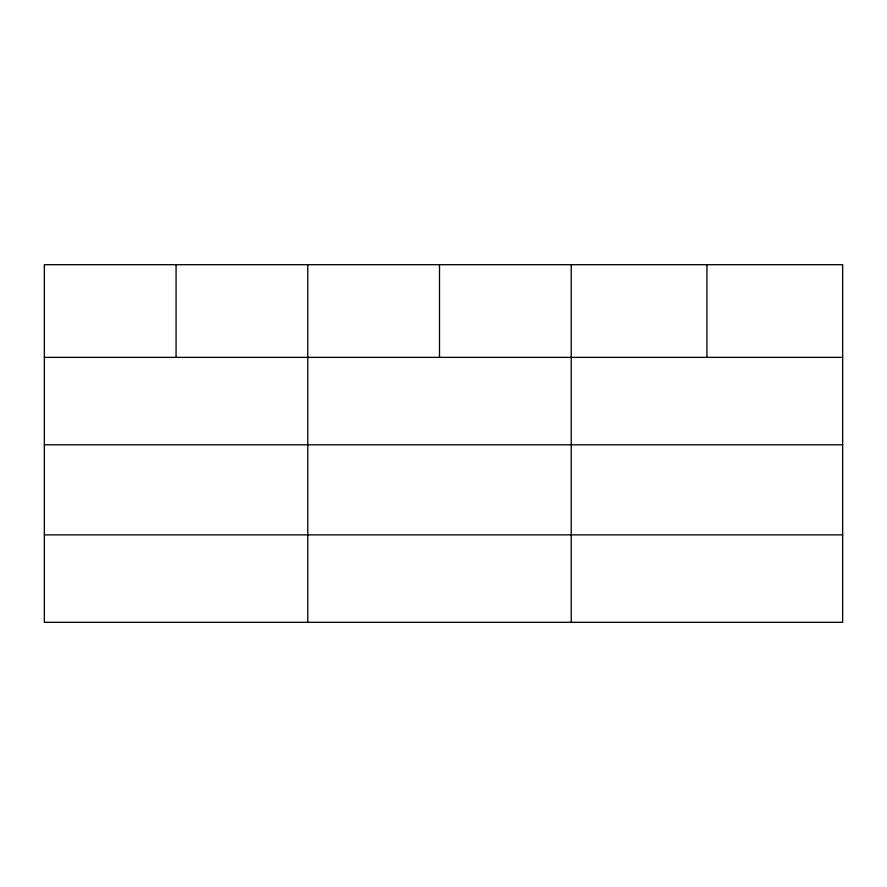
<?xml version="1.0" encoding="UTF-8"?>
<svg xmlns="http://www.w3.org/2000/svg" width="887" height="887" viewBox="0 0 887 887"><rect width="100%" height="100%" fill="white"/><g stroke="black" fill="none" stroke-linecap="round" stroke-linejoin="round"><path stroke-width="1.33" d="M842.65 444.797L842.65 264.692L44.35 264.692L44.35 622.308L842.65 622.308L842.65 444.797L44.35 444.797M44.35 357.372L842.65 357.372M44.35 534.872L842.65 534.872M706.939 264.692L706.939 357.372M571.228 264.692L571.228 622.308M439.508 264.692L439.508 357.372M307.789 264.692L307.789 622.308M176.07 264.692L176.07 357.372"/></g></svg>
